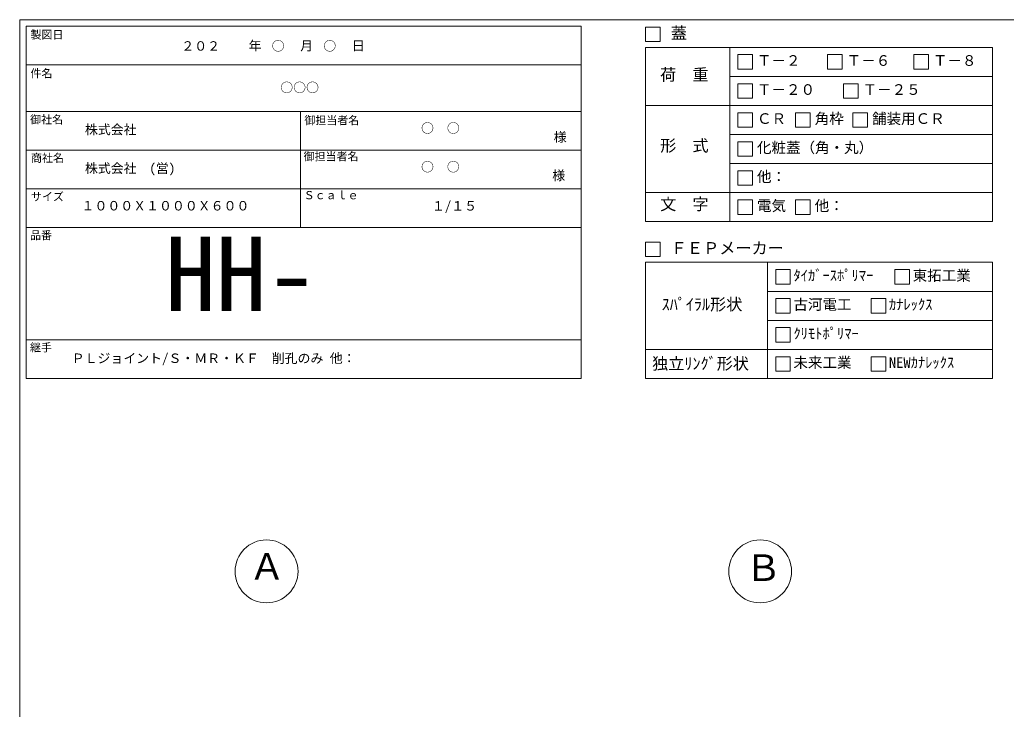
# Model space of a CAD drawing. Units: millimetres, scale not verified. Extents: x -4890 to 18490, y -2334 to 2334.
# Drawn here: x -1230 to 1828, y 197 to 2334 of the extents above; entities that cross this region are included whole.
import ezdxf
from ezdxf.enums import TextEntityAlignment as Align

# ---------------------------------------------------------------- set-up
doc = ezdxf.new("R2010")
doc.units = ezdxf.units.MM
doc.header["$LTSCALE"] = 10
for name, color, linetype, lineweight in [('0-2_waku', 7, 'Continuous', 18), ('0-3_gaikei', 7, 'Continuous', 18), ('0-E_文字１', 7, 'Continuous', 18), ('1-5_文字２', 7, 'Continuous', 5)]:
    doc.layers.add(name, color=color, linetype=linetype, lineweight=lineweight)
doc.styles.add('ＭＳ ゴシック', font='')
doc.styles.get('ＭＳ ゴシック').set_extended_font_data('MS Gothic')

msp = doc.modelspace()

# ---------------------------------------------------------------- linework, layer by layer
at = {"layer": '0-2_waku'}
for p, q in [((-1230.06, 2334.11), (-1230.06, -1940.89)), ((-1210.06, 2314.11), (-1210.06, 1222.11)), ((-1210.06, 2314.11), (509.94, 2314.11)), ((-1210.06, 2314.11), (-1210.06, 1222.11)), ((-1210.06, 2314.11), (509.94, 2314.11)), ((-1210.06, 2314.11), (-1210.06, 1222.11)), ((509.94, 2314.11), (509.94, 1222.11)), ((709.94, 2248.33), (1784.94, 2248.33)), ((709.94, 2248.33), (709.94, 1708.33)), ((970.61, 2248.33), (970.61, 1708.33)), ((1784.94, 2248.33), (1784.94, 1708.33)), ((-1210.06, 2194.11), (509.94, 2194.11)), ((-1210.06, 2194.11), (509.94, 2194.11)), ((-1210.06, 2194.11), (509.94, 2194.11)), ((-1210.06, 2194.11), (509.94, 2194.11)), ((970.61, 2158.33), (1784.94, 2158.33)), ((-1210.06, 2050.11), (509.94, 2050.11)), ((-1210.06, 2050.11), (509.94, 2050.11)), ((-360.06, 2050.11), (-360.06, 1690.11)), ((709.94, 2068.33), (1784.94, 2068.33)), ((970.61, 1978.33), (1784.94, 1978.33)), ((-1210.06, 1930.11), (509.94, 1930.11)), ((970.61, 1888.33), (1784.94, 1888.33)), ((-1210.06, 1810.11), (509.94, 1810.11)), ((709.94, 1798.33), (1784.94, 1798.33)), ((-1210.06, 1690.11), (509.94, 1690.11)), ((709.94, 1708.33), (1784.94, 1708.33)), ((709.94, 1582.11), (1784.94, 1582.11)), ((709.94, 1582.11), (709.94, 1222.11)), ((1087.76, 1582.11), (1087.76, 1222.11)), ((1784.94, 1582.11), (1784.94, 1222.11)), ((1087.76, 1492.11), (1784.94, 1492.11)), ((1087.76, 1402.11), (1784.94, 1402.11)), ((-1210.06, 1342.11), (509.94, 1342.11)), ((709.94, 1312.11), (1784.94, 1312.11)), ((-1210.06, 1222.11), (509.94, 1222.11)), ((709.94, 1222.11), (1784.94, 1222.11)), ((709.94, 1222.11), (1784.94, 1222.11))]:
    msp.add_line(p, q, dxfattribs=at)
msp.add_lwpolyline([(-1230.06, 2334.11), (4889.94, 2334.11), (4889.94, -1940.89)], dxfattribs=at)
at = {"layer": '0-3_gaikei'}
for centre in [(-465.06, 624.11), (1064.94, 624.11)]:
    msp.add_circle(centre, 97.5, dxfattribs=at)
at = {"layer": '0-E_文字１'}
for p, q in [((709.94, 2311.14), (709.94, 2266.14)), ((709.94, 2266.14), (754.94, 2266.14)), ((995.91, 2225.83), (1040.91, 2225.83)), ((995.91, 2225.83), (995.91, 2180.83)), ((995.91, 2225.83), (995.91, 2180.83)), ((995.91, 2225.83), (1040.91, 2225.83)), ((995.91, 2225.83), (995.91, 2180.83)), ((995.91, 2225.83), (1040.91, 2225.83)), ((1040.91, 2225.83), (1040.91, 2180.83)), ((1040.91, 2225.83), (1040.91, 2180.83)), ((1040.91, 2225.83), (1040.91, 2180.83)), ((1274, 2225.83), (1319, 2225.83)), ((1274, 2225.83), (1274, 2180.83)), ((1319, 2225.83), (1319, 2180.83)), ((1541.2, 2225.83), (1586.2, 2225.83)), ((1541.2, 2225.83), (1541.2, 2180.83)), ((1586.2, 2225.83), (1586.2, 2180.83)), ((995.91, 2180.83), (1040.91, 2180.83)), ((995.91, 2180.83), (1040.91, 2180.83)), ((995.91, 2180.83), (1040.91, 2180.83)), ((1274, 2180.83), (1319, 2180.83)), ((1541.2, 2180.83), (1586.2, 2180.83)), ((995.91, 2135.83), (1040.91, 2135.83)), ((995.91, 2135.83), (995.91, 2090.83)), ((1040.91, 2135.83), (1040.91, 2090.83)), ((1323.39, 2135.83), (1368.39, 2135.83)), ((1323.39, 2135.83), (1323.39, 2090.83)), ((1368.39, 2135.83), (1368.39, 2090.83)), ((995.91, 2090.83), (1040.91, 2090.83)), ((1323.39, 2090.83), (1368.39, 2090.83)), ((995.91, 2045.83), (1040.91, 2045.83)), ((995.91, 2045.83), (995.91, 2000.83)), ((995.91, 2045.83), (995.91, 2000.83)), ((1040.91, 2045.83), (1040.91, 2000.83)), ((1040.91, 2045.83), (1040.91, 2000.83)), ((1174.91, 2045.83), (1219.91, 2045.83)), ((1174.91, 2045.83), (1174.91, 2000.83)), ((1219.91, 2045.83), (1219.91, 2000.83)), ((1352.41, 2045.83), (1397.41, 2045.83)), ((1352.41, 2045.83), (1352.41, 2000.83)), ((1397.41, 2045.83), (1397.41, 2000.83)), ((995.91, 2000.83), (1040.91, 2000.83)), ((995.91, 2000.83), (1040.91, 2000.83)), ((1174.91, 2000.83), (1219.91, 2000.83)), ((1352.41, 2000.83), (1397.41, 2000.83)), ((995.91, 1955.83), (995.91, 1910.83)), ((1040.91, 1955.83), (1040.91, 1910.83)), ((995.91, 1910.83), (1040.91, 1910.83)), ((995.91, 1865.83), (1040.91, 1865.83)), ((995.91, 1865.83), (995.91, 1820.83)), ((995.91, 1865.83), (995.91, 1820.83)), ((1040.91, 1865.83), (1040.91, 1820.83)), ((1040.91, 1865.83), (1040.91, 1820.83)), ((995.91, 1820.83), (1040.91, 1820.83)), ((995.91, 1820.83), (1040.91, 1820.83)), ((995.91, 1775.83), (995.91, 1730.83)), ((1174.91, 1775.83), (1174.91, 1730.83)), ((995.91, 1730.83), (1040.91, 1730.83)), ((1174.91, 1730.83), (1219.91, 1730.83)), ((709.94, 1644.92), (709.94, 1599.92)), ((709.94, 1599.92), (754.94, 1599.92)), ((1113.06, 1559.61), (1113.06, 1514.61)), ((1482.65, 1559.61), (1527.65, 1559.61)), ((1482.65, 1559.61), (1482.65, 1514.61)), ((1482.65, 1559.61), (1527.65, 1559.61)), ((1482.65, 1559.61), (1482.65, 1514.61)), ((1482.65, 1559.61), (1527.65, 1559.61)), ((1482.65, 1559.61), (1482.65, 1514.61)), ((1527.65, 1559.61), (1527.65, 1514.61)), ((1527.65, 1559.61), (1527.65, 1514.61)), ((1527.65, 1559.61), (1527.65, 1514.61)), ((1113.06, 1514.61), (1158.06, 1514.61)), ((1482.65, 1514.61), (1527.65, 1514.61)), ((1482.65, 1514.61), (1527.65, 1514.61)), ((1482.65, 1514.61), (1527.65, 1514.61)), ((1113.06, 1469.61), (1158.06, 1469.61)), ((1113.06, 1469.61), (1113.06, 1424.61)), ((1158.06, 1469.61), (1158.06, 1424.61)), ((1408.97, 1469.61), (1408.97, 1424.61)), ((1113.06, 1424.61), (1158.06, 1424.61)), ((1408.97, 1424.61), (1453.97, 1424.61)), ((1113.06, 1379.61), (1113.06, 1334.61)), ((1113.06, 1334.61), (1158.06, 1334.61)), ((1113.06, 1289.61), (1158.06, 1289.61)), ((1113.06, 1289.61), (1113.06, 1244.61)), ((1158.06, 1289.61), (1158.06, 1244.61)), ((1408.97, 1289.61), (1453.97, 1289.61)), ((1408.97, 1289.61), (1408.97, 1244.61)), ((1453.97, 1289.61), (1453.97, 1244.61)), ((1113.06, 1244.61), (1158.06, 1244.61)), ((1408.97, 1244.61), (1453.97, 1244.61))]:
    msp.add_line(p, q, dxfattribs=at)
for points in [[(709.94, 2311.14), (754.94, 2311.14), (754.94, 2266.14)], [(709.94, 2311.14), (754.94, 2311.14), (754.94, 2266.14)], [(995.91, 2045.83), (1040.91, 2045.83), (1040.91, 2000.83)], [(995.91, 2045.83), (995.91, 2000.83), (1040.91, 2000.83)], [(995.91, 1955.83), (1040.91, 1955.83), (1040.91, 1910.83)], [(995.91, 1865.83), (1040.91, 1865.83), (1040.91, 1820.83)], [(995.91, 1865.83), (995.91, 1820.83), (1040.91, 1820.83)], [(995.91, 1775.83), (1040.91, 1775.83), (1040.91, 1730.83)], [(1174.91, 1775.83), (1219.91, 1775.83), (1219.91, 1730.83)], [(709.94, 1644.92), (754.94, 1644.92), (754.94, 1599.92)], [(1113.06, 1559.61), (1158.06, 1559.61), (1158.06, 1514.61)], [(1408.97, 1469.61), (1453.97, 1469.61), (1453.97, 1424.61)], [(1113.06, 1379.61), (1158.06, 1379.61), (1158.06, 1334.61)]]:
    msp.add_lwpolyline(points, dxfattribs=at)

# ---------------------------------------------------------------- texts
at = {"layer": '0-E_文字１', "style": 'ＭＳ ゴシック'}
for s, height, p in [('製図日', 24.93, (-1196.79, 2267.66)), ('蓋', 36.66, (788.03, 2263.23)), ('\u3000\u3000年\u3000\u3000\u3000月\u3000\u3000\u3000日', 29.33, (-600.75, 2230.06)), ('Ｔ－２', 32.99, (1055.05, 2181.32)), ('Ｔ－６', 32.99, (1333.14, 2181.32)), ('Ｔ－８', 32.99, (1600.34, 2181.32)), ('件名', 24.93, (-1196.79, 2147.66)), ('荷\u3000重', 36.66, (754.91, 2134.53)), ('Ｔ－２０', 32.99, (1055.05, 2091.32)), ('Ｔ－２５', 32.99, (1382.54, 2091.32)), ('角枠', 32.99, (1234.05, 2001.32)), ('舗装用ＣＲ', 32.99, (1411.56, 2001.32)), ('御社名', 24.93, (-1197.76, 2004.66)), ('御担当者名', 24.93, (-347.85, 2002.45)), ('御担当者名', 24.93, (-347.85, 2002.45)), ('ＣＲ', 32.99, (1055.05, 2001.32)), ('様', 29.33, (424.9, 1946.94)), ('形\u3000式', 36.66, (754.91, 1914.57)), ('化粧蓋（角・丸）', 32.99, (1055.05, 1911.32)), ('商社名', 24.93, (-1195.15, 1885.62)), ('御担当者名', 24.93, (-350.06, 1890.14)), ('様', 29.33, (420.4, 1828.03)), ('他：', 32.99, (1055.05, 1821.32)), ('Ｓｃａｌｅ', 24.93, (-350.06, 1770.14)), ('サイズ', 24.93, (-1195.15, 1765.62)), ('１/１５', 29.33, (47.49, 1733.63)), ('文\u3000字', 36.66, (754.91, 1733.08)), ('電気', 32.99, (1055.05, 1731.32)), ('他：', 32.99, (1234.05, 1731.32)), ('１０００Ｘ１０００Ｘ６００', 29.33, (-1038.43, 1734.09)), ('品番', 24.93, (-1198.15, 1645.97)), ('HH-', 230.9, (-779.33, 1361.94)), ('ＦＥＰメーカー', 36.66, (788.03, 1597.01)), ('ﾀｲｶﾞｰｽﾎﾟﾘﾏｰ', 32.99, (1168.03, 1515.1)), ('東拓工業', 32.99, (1537.61, 1515.1)), ('ｽﾊﾟｲﾗﾙ形状', 36.66, (759.56, 1422.45)), ('古河電工', 32.99, (1168.03, 1425.1)), ('ｶﾅﾚｯｸｽ', 32.99, (1463.94, 1425.1)), ('ｸﾘﾓﾄﾎﾟﾘﾏｰ', 32.99, (1168.03, 1335.1)), ('継手', 24.93, (-1198.15, 1297.97)), ('ＰＬジョイント/Ｓ・ＭＲ・ＫＦ\u3000削孔のみ 他：', 29.33, (-1069.07, 1261.31)), ('独立ﾘﾝｸﾞ形状', 36.66, (730.03, 1238.97)), ('未来工業', 32.99, (1168.03, 1245.1)), ('NEWｶﾅﾚｯｸｽ', 32.99, (1463.94, 1245.1)), ('Ａ', 82.48, (-519.94, 573.21)), ('Ｂ', 82.48, (1018.62, 569.49))]:
    msp.add_text(s, height=height, dxfattribs=at).set_placement(p, align=Align.BOTTOM_LEFT)
at = {"layer": '1-5_文字２', "style": 'ＭＳ ゴシック'}
for s, p in [('\u3000\u3000２０２\u3000\u3000\u3000\u3000○\u3000\u3000\u3000○', (-809.22, 2229.28)), ('○○○', (-422.54, 2100.45)), ('株式会社', (-1028.06, 1970.19)), ('○\u3000○', (13.73, 1974.57)), ('○\u3000○', (13.73, 1854.57)), ('株式会社\u3000(営)', (-1028.06, 1850.19))]:
    msp.add_text(s, height=29.33, dxfattribs=at).set_placement(p, align=Align.BOTTOM_LEFT)

doc.saveas('drawing.dxf')
